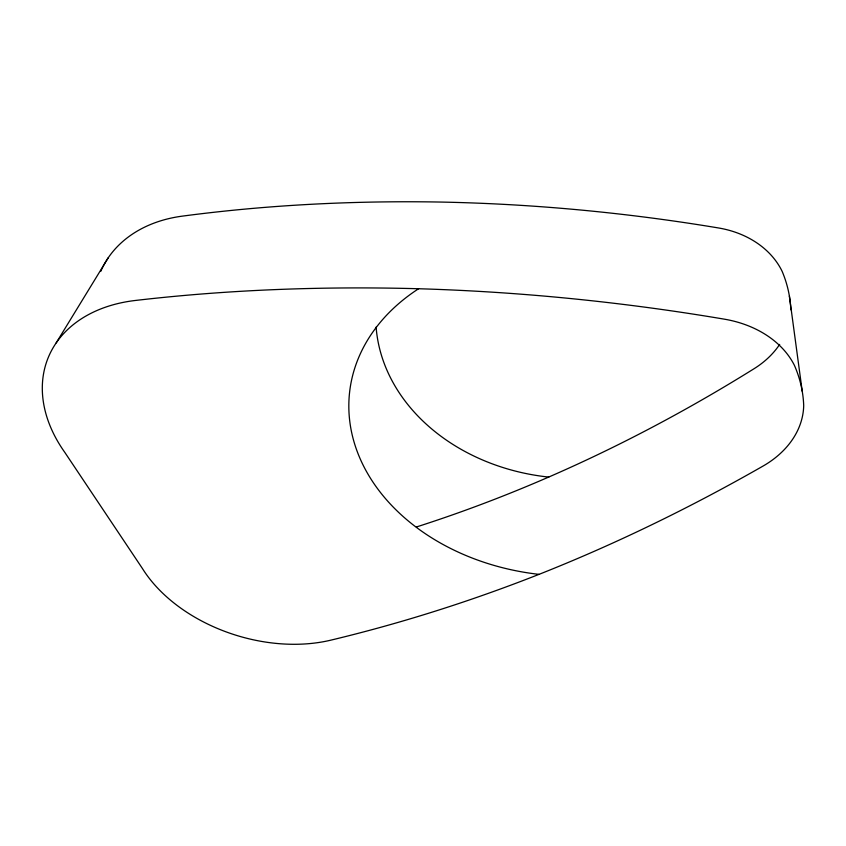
<?xml version="1.0" encoding="UTF-8"?>
<svg xmlns="http://www.w3.org/2000/svg" width="846" height="846" viewBox="0 0 846 846"><rect width="100%" height="100%" fill="white"/><g stroke="black" fill="none" stroke-linecap="round" stroke-linejoin="round"><path stroke-width="1.27" d="M56.174 342.916L108.246 257.776M416.369 526.952L418.823 526.201C536.734 488.205 649.136 434.104 754.198 368.634A90.427 72.862 -4.3 0 0 779.674 344.407M539.018 574.36C616.205 543.777 690.96 507.251 763.039 466.072A99.331 75.759 -2 0 0 803.7 405.562A177.734 136.597 2 0 0 794.426 365.377A99.934 76.785 -2.1 0 0 724.409 319.175A1112.501 547.436 8.2 0 0 418.59 288.74C323.976 286.138 229.129 289.565 135.085 300.499A151.72 108.595 22.3 0 0 64.846 452.441L142.424 568.512A139.061 94.022 17.1 0 0 330.828 640.158C401.67 623.174 471.243 601.051 539.018 574.36A210.03 160.93 5.7 0 1 359.391 456.988A210.03 160.93 5.7 0 1 418.59 288.74M789.381 296.1L802.23 391.296M790.82 309.784A161.946 131.638 0.3 0 0 782.138 271.344A90.924 73.761 -4.5 0 0 718.518 227.965A1039.142 555.558 7.9 0 0 441.115 202.067C354.537 200.523 267.812 204.817 181.943 216.185A138.987 105.877 23.7 0 0 100.716 271.439M548.811 477.091A191.598 155.495 4.6 0 1 376.11 327.085"/></g></svg>
